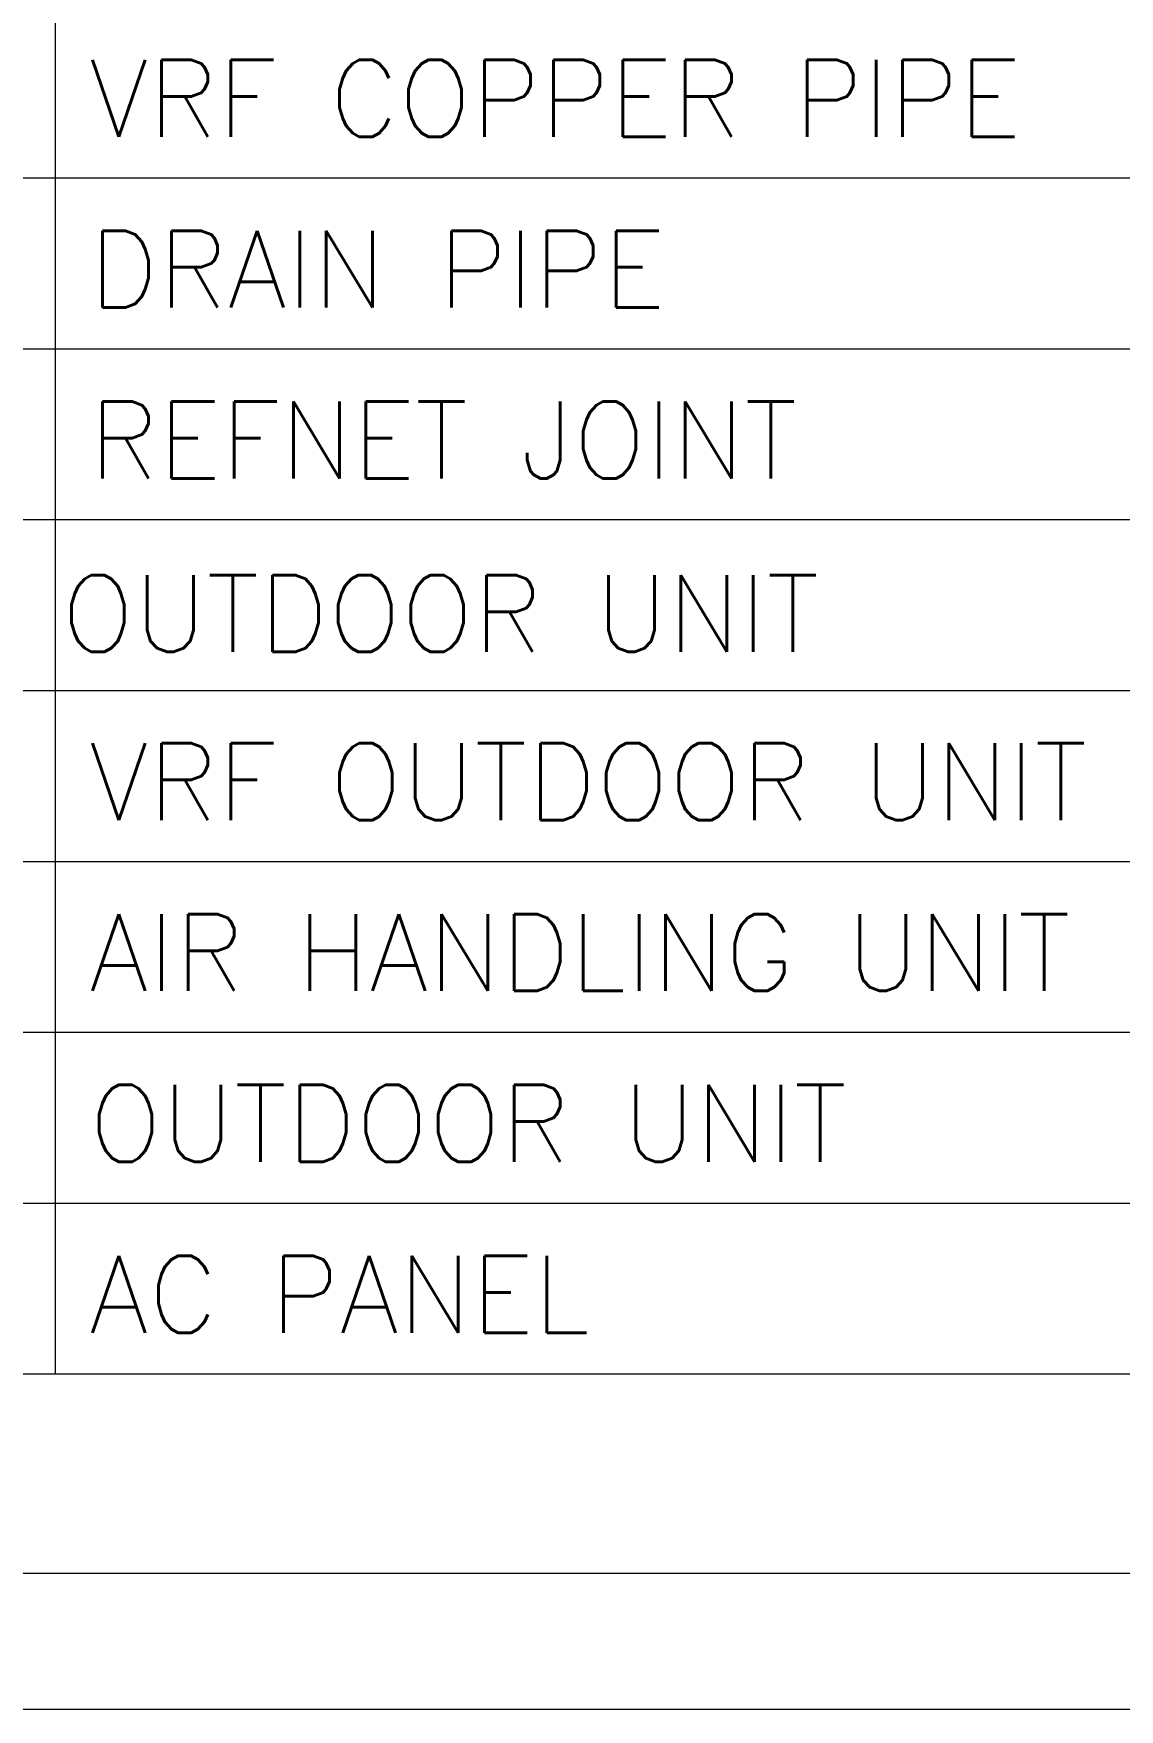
# Model space of a CAD drawing. Extents: x 3505867 to 4040009, y -660366 to -590408.
# Drawn here: x 3524136 to 3525988, y -625948 to -623090 of the extents above; entities that cross this region are included whole.
import ezdxf

# ---------------------------------------------------------------- set-up
doc = ezdxf.new("R2010")
doc.units = 0
doc.header["$LTSCALE"] = 6
doc.header["$MEASUREMENT"] = 0
doc.linetypes.add('ACAD_ISO04W100', pattern=[30, 24, -3, 0, -3])
doc.linetypes.add('CONTINU', pattern=[0])
doc.layers.get('0').update_dxf_attribs({"linetype": 'CONTINUOUS', "lineweight": 0})
doc.layers.add('axes', color=40, linetype='ACAD_ISO04W100', lineweight=0)
doc.layers.add('ELE-LIGHTING WIRRING', color=7, linetype='CONTINUOUS', lineweight=0)
doc.styles.get("Standard").update_dxf_attribs({"font": 'SIMPLEX'})

msp = doc.modelspace()

# ---------------------------------------------------------------- linework, layer by layer
for points in [[(3550948.2, -593936.6), (3550948.2, -625948), (3505867, -625948), (3505867, -593936.6)], [(3550716.3, -594168.4), (3550716.3, -625716.2), (3506098.8, -625716.2), (3506098.8, -594168.4)]]:
    msp.add_lwpolyline(points, close=True)
at = {"layer": 'axes', "color": 7, "linetype": 'CONTINU', "lineweight": 0}
for p, q in [((3524172.8, -620535.8), (3524172.8, -625375.7)), ((3522476.3, -623336.3), (3527476.3, -623336.3)), ((3522476.3, -623627.7), (3527476.3, -623627.7)), ((3522476.3, -623919), (3527476.3, -623919)), ((3522476.3, -624210.4), (3527476.3, -624210.4)), ((3522476.3, -624501.7), (3527476.3, -624501.7)), ((3522476.3, -624793), (3527476.3, -624793)), ((3522476.3, -625084.4), (3527476.3, -625084.4)), ((3522476.3, -625375.7), (3527476.3, -625375.7))]:
    msp.add_line(p, q, dxfattribs=at)

# ---------------------------------------------------------------- texts
at = {"layer": 'ELE-LIGHTING WIRRING', "color": 7, "linetype": 'CONTINU', "lineweight": 0, "char_height": 131.059, "width": 3646.259, "attachment_point": 1}
for s, insert in [('{\\C256;VRF COPPER PIPE}', (3524230.9, -623135)), ('{\\C256;DRAIN PIPE}', (3524230.9, -623426.3)), ('{\\C256;REFNET JOINT}', (3524230.9, -623717.7)), ('{\\C256; OUTDOOR UNIT}', (3524094.1, -624013.6)), ('{\\C256;VRF OUTDOOR UNIT}', (3524230.9, -624300.4)), ('{\\C256;AIR HANDLING UNIT}', (3524230.9, -624591.7)), ('{\\C256;OUTDOOR UNIT}', (3524230.9, -624883)), ('{\\C256;AC PANEL}', (3524230.9, -625174.4))]:
    msp.add_mtext(s, dxfattribs=dict(at, insert=insert))

doc.saveas('drawing.dxf')
